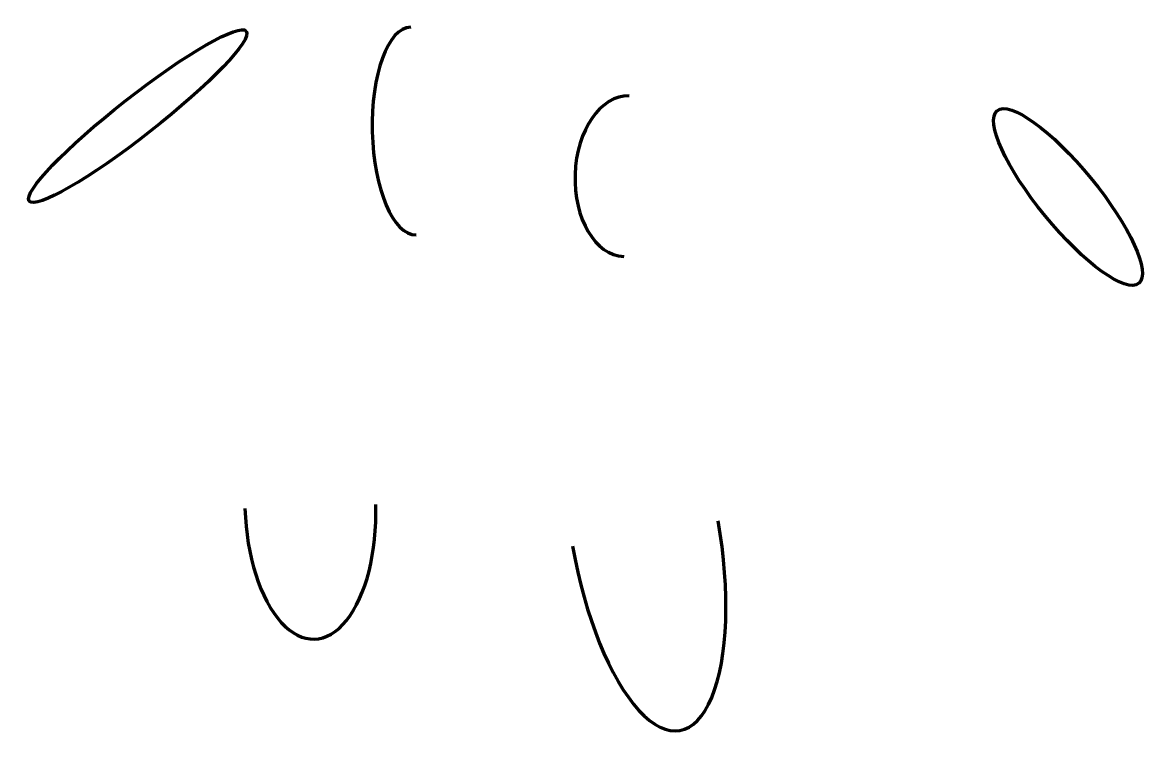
# Model space of a CAD drawing. Header units: millimetres. Extents: x -464 to 206, y -200 to 224.
import ezdxf

# ---------------------------------------------------------------- set-up
doc = ezdxf.new("R2010")
doc.units = ezdxf.units.MM
doc.layers.add('Сплошная основная', color=250, linetype='Continuous', lineweight=80, true_color=0x000000)

msp = doc.modelspace()

# ---------------------------------------------------------------- linework, layer by layer
at = {"layer": 'Сплошная основная', "color": 250, "linetype": 'Continuous', "lineweight": 80, "true_color": 0x000000}
for centre, major_axis, ratio in [((-395.9, 168.5), (64.4, 50.4), 0.142451), ((156.1, 120.5), (42, -51.2), 0.265743)]:
    msp.add_ellipse(centre, major_axis=major_axis, ratio=ratio, dxfattribs=at)
for centre, major_axis, ratio, start_param, end_param in [((-232.3, 159.7), (1.6, -61.6), 0.397438, 3.141593, 0), ((-105.9, 132.9), (-1.6, -47.6), 0.641038, 3.141593, 6.283185), ((-293.5, -63.1), (-2.43, 78.66), 0.493244, 1.570796, -1.570796), ((-94.7, -79.1), (-20.54, 116.78), 0.369932, 1.570796, 4.712389)]:
    msp.add_ellipse(centre, major_axis=major_axis, ratio=ratio, start_param=start_param, end_param=end_param, dxfattribs=at)

doc.saveas('drawing.dxf')
